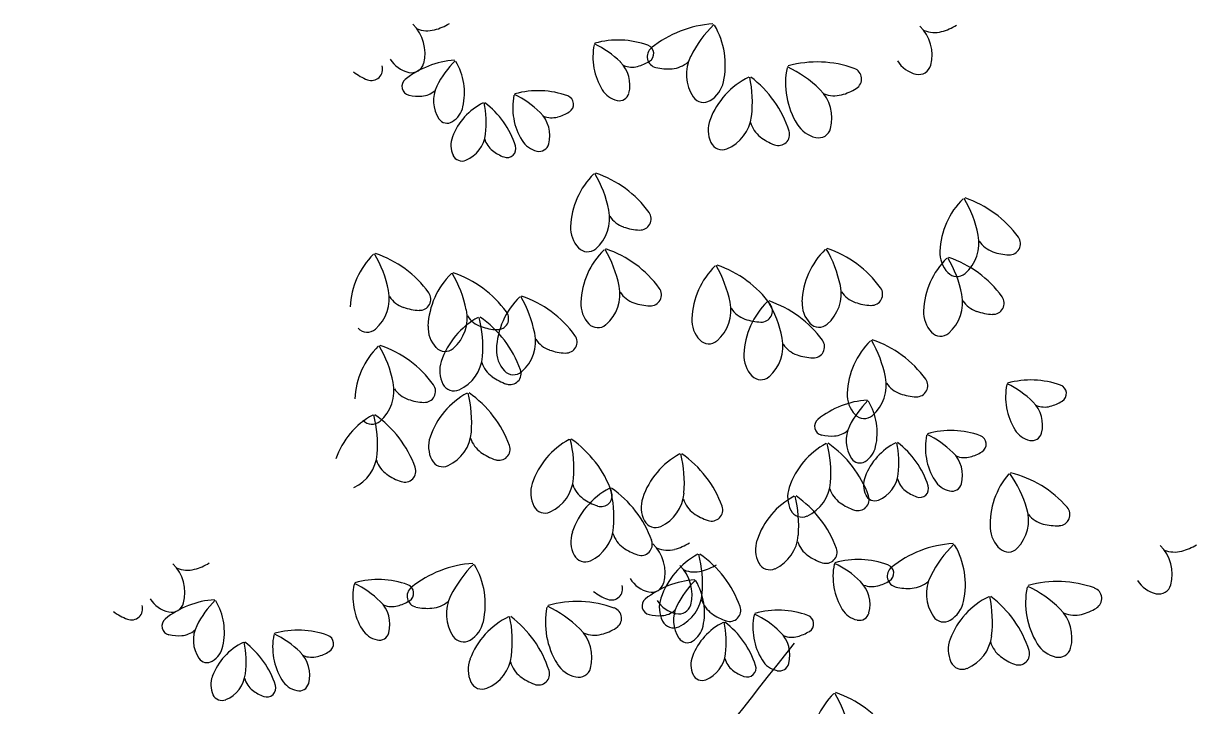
# Model space of a CAD drawing. Header units: millimetres. Extents: x 87938 to 265635, y 330093 to 434310.
# Drawn here: x 135537 to 136794, y 389418 to 390151 of the extents above; entities that cross this region are included whole.
import ezdxf

# ---------------------------------------------------------------- set-up
doc = ezdxf.new("R2010")
doc.units = ezdxf.units.MM

# ---------------------------------------------------------------- blocks, each defined once
blk = doc.blocks.new('A$C375B4AEE')
for centre, radius, start, end in [((7452.7, 8595.4), 43.4, 345.1277, 45.5062), ((7498.7, 8649), 29.6, 247.9291, 284.7688), ((7491.3, 8677.3), 58.9, 284.7688, 301.656), ((7812.3, 8509.7), 117.2, 93.6396, 128.9153), ((7894.5, 8535.4), 126.8, 134.427, 153.5598), ((7734.4, 8582.8), 83.7, 347.348, 30.4957), ((7996.4, 8593.5), 43.4, 345.1277, 45.5062), ((8042.5, 8647.1), 29.6, 247.9291, 284.7688), ((8035, 8675.4), 58.9, 284.7688, 301.656), ((7743, 8591.2), 66.9, 168.5702, 211.718), ((7634.4, 8513.5), 101.5, 45.5062, 64.6389), ((7703.2, 8515.6), 93.8, 70.1506, 105.4264), ((7731.8, 8594.8), 9.54, 301.221, 70.1506), ((7746.2, 8591.6), 11.9, 128.9154, 257.845), ((7819.7, 8572.6), 43.4, 153.5598, 213.9383), ((7438.7, 8578), 11.9, 248.7823, 17.7116), ((7485.8, 8605.7), 31.8, 211.718, 257.1334), ((7533.8, 8494.1), 93.8, 93.6396, 128.9153), ((7481.7, 8587.7), 13.3, 257.1334, 345.1277), ((7599.6, 8514.7), 101.5, 134.427, 153.5598), ((7471.5, 8552.6), 66.9, 347.348, 30.4958), ((7681.1, 8561.2), 34.7, 345.1277, 45.5062), ((7718, 8604.1), 23.7, 247.9291, 284.7688), ((7712, 8626.7), 47.1, 284.7688, 301.656), ((7756.5, 8637.4), 58.9, 257.41, 274.2972), ((7758.7, 8608.2), 29.6, 274.2972, 311.1369), ((7966.3, 8563.2), 83.7, 168.5702, 211.718), ((7830.5, 8466.1), 126.8, 45.5062, 64.6389), ((7916.6, 8468.7), 117.2, 70.1507, 105.4264), ((7952.3, 8567.7), 11.9, 301.2211, 70.1507), ((8029.6, 8603.8), 31.8, 211.718, 257.1334), ((8025.5, 8585.8), 13.3, 257.1334, 345.1277), ((7455.3, 8621.9), 58.9, 232.3299, 249.2171), ((7480.9, 8559.7), 9.54, 128.9155, 257.8449), ((7880, 8494.4), 83.7, 116.1314, 159.2791), ((7720.3, 8542.9), 126.8, 353.0673, 12.2001), ((7774.8, 8476.2), 117.2, 17.7118, 52.9875), ((7490.9, 8572.9), 23.7, 274.2972, 311.1369), ((7539.8, 8544.4), 34.7, 153.5598, 213.9384), ((7617.3, 8461.3), 93.8, 70.1506, 105.4264), ((7707.7, 8569.4), 25.4, 211.7179, 257.1334), ((7785.1, 8571.4), 31.8, 301.9326, 347.348), ((7889, 8525.6), 43.4, 345.1277, 45.5062), ((7927.6, 8607.6), 58.9, 284.7688, 301.656), ((7489.2, 8596.3), 47.1, 257.41, 274.2972), ((7588, 8481.9), 66.9, 116.1314, 159.2792), ((7460.2, 8520.7), 101.5, 353.0673, 12.2001), ((7503.8, 8467.3), 93.8, 17.7118, 52.9875), ((7657, 8536.9), 66.9, 168.5702, 211.718), ((7548.4, 8459.3), 101.5, 45.5062, 64.6389), ((7645.9, 8540.5), 9.54, 301.221, 70.1506), ((7704.4, 8555), 10.7, 257.1334, 345.1275), ((7794.8, 8555.8), 13.3, 213.9383, 301.9325), ((7935.1, 8579.3), 29.6, 247.9291, 284.7688), ((7512, 8543.5), 25.4, 301.9326, 347.3479), ((7595.2, 8506.9), 34.7, 345.1277, 45.5062), ((7626.1, 8572.5), 47.1, 284.7688, 301.656), ((7519.8, 8531), 10.7, 213.9382, 301.9326), ((7632.1, 8549.8), 23.7, 247.9291, 284.7688), ((7831.5, 8512.8), 31.8, 159.2791, 204.6946), ((7803.1, 8532.8), 43.4, 292.6888, 353.0673), ((7873.7, 8529), 29.6, 195.4903, 232.3299), ((7922.2, 8535.9), 31.8, 211.718, 257.1334), ((7549.2, 8496.6), 25.4, 159.2791, 204.6945), ((7526.5, 8512.6), 34.7, 292.6889, 353.0673), ((7583, 8509.6), 23.7, 195.4903, 232.33), ((7891.6, 8552.2), 58.9, 232.3299, 249.2171), ((7875.1, 8508.2), 11.9, 248.7822, 17.7116), ((7918.1, 8517.9), 13.3, 257.1334, 345.1277), ((7597.3, 8528.1), 47.1, 232.3299, 249.2171), ((7584, 8493), 9.54, 248.7821, 17.7116), ((7621.7, 8515.1), 25.4, 211.7179, 257.1334), ((7618.4, 8500.7), 10.7, 257.1334, 345.1275), ((7814.7, 8505.1), 13.3, 204.6945, 292.6888), ((7535.8, 8490.4), 10.7, 204.6944, 292.6889), ((7735.7, 8406), 83.7, 134.4245, 177.5723), ((7568.9, 8401.9), 126.8, 11.3604, 30.4932), ((7641.5, 8355.7), 117.2, 36.0049, 71.2807), ((8037.5, 8329.1), 117.2, 36.0049, 71.2807), ((8131.7, 8379.5), 83.7, 134.4245, 177.5723), ((7964.9, 8375.3), 126.8, 11.3604, 30.4932), ((7650.7, 8418.3), 43.4, 310.982, 11.3604), ((7718.9, 8436.9), 29.6, 213.7834, 250.6231), ((7726.7, 8417.6), 11.9, 267.0753, 36.0051), ((7683.9, 8408.2), 31.8, 177.5723, 222.9878), ((7728.6, 8464.5), 58.9, 250.6231, 267.5103), ((8046.7, 8391.8), 43.4, 310.9819, 11.3604), ((8114.9, 8410.3), 29.6, 213.7834, 250.6231), ((8122.7, 8391), 11.9, 267.0755, 36.0051), ((7499.5, 8319.9), 83.7, 134.4245, 177.5723), ((7332.6, 8315.8), 126.8, 11.3604, 30.4932), ((7405.3, 8269.6), 117.2, 36.0049, 71.2807), ((7670.4, 8395.7), 13.3, 222.9877, 310.9819), ((7746.7, 8324.7), 83.7, 134.4245, 177.5723), ((7579.9, 8320.6), 126.8, 11.3604, 30.4932), ((7652.5, 8274.4), 117.2, 36.0049, 71.2807), ((7983.9, 8325.2), 83.7, 134.4245, 177.5723), ((7817.1, 8321.1), 126.8, 11.3604, 30.4932), ((7889.7, 8274.9), 117.2, 36.0049, 71.2807), ((8079.9, 8381.7), 31.8, 177.5723, 222.9878), ((8124.6, 8437.9), 58.9, 250.6231, 267.5103), ((7865.8, 8307.4), 83.7, 134.4245, 177.5723), ((7698.9, 8303.2), 126.8, 11.3604, 30.4932), ((7771.6, 8257), 117.2, 36.0049, 71.2807), ((8114.2, 8315.6), 83.7, 134.4245, 177.5723), ((7947.4, 8311.5), 126.8, 11.3604, 30.4932), ((8020, 8265.3), 117.2, 36.0049, 71.2807), ((7582.9, 8299.2), 83.7, 134.4245, 177.5723), ((7416, 8295.1), 126.8, 11.3604, 30.4932), ((7488.7, 8248.9), 117.2, 36.0049, 71.2807), ((8066.4, 8369.1), 13.3, 222.9877, 310.982), ((7414.4, 8332.2), 43.4, 310.9819, 11.3604), ((7661.7, 8337), 43.4, 310.982, 11.3604), ((7737.7, 8336.3), 11.9, 267.0753, 36.0051), ((7898.9, 8337.5), 43.4, 310.9819, 11.3604), ((7967.1, 8356), 29.6, 213.7834, 250.6231), ((7974.9, 8336.8), 11.9, 267.0755, 36.0051), ((7482.7, 8350.7), 29.6, 213.7834, 250.6231), ((7490.4, 8331.5), 11.9, 267.0754, 36.005), ((7656.2, 8274.2), 83.7, 134.4245, 177.5723), ((7489.4, 8270), 126.8, 11.3604, 30.4932), ((7562, 8223.8), 117.2, 36.0049, 71.2807), ((7694.9, 8326.9), 31.8, 177.5723, 222.9878), ((7729.9, 8355.5), 29.6, 213.7834, 250.6231), ((7739.7, 8383.2), 58.9, 250.6231, 267.5103), ((7780.7, 8319.7), 43.4, 310.982, 11.3604), ((7921.6, 8268.9), 83.7, 134.4245, 177.5723), ((7754.8, 8264.8), 126.8, 11.3604, 30.4932), ((7827.4, 8218.6), 117.2, 36.0049, 71.2807), ((7932.1, 8327.4), 31.8, 177.5723, 222.9878), ((7976.8, 8383.7), 58.9, 250.6231, 267.5103), ((8029.2, 8327.9), 43.4, 310.9819, 11.3604), ((8097.4, 8346.4), 29.6, 213.7834, 250.6231), ((8105.2, 8327.2), 11.9, 267.0755, 36.0051), ((7492.4, 8378.4), 58.9, 250.6231, 267.5103), ((7497.9, 8311.5), 43.4, 310.9819, 11.3604), ((7573.9, 8310.8), 11.9, 267.0753, 36.0051), ((7849, 8338.2), 29.6, 213.7834, 250.6231), ((7856.7, 8318.9), 11.9, 267.0755, 36.0051), ((8062.4, 8317.8), 31.8, 177.5723, 222.9878), ((8107.1, 8374.1), 58.9, 250.6231, 267.5103), ((7531.1, 8301.4), 31.8, 177.5723, 222.9877), ((7592.8, 8238.3), 83.7, 118.3446, 161.4923), ((7566.1, 8330), 29.6, 213.7834, 250.6231), ((7431.3, 8280.5), 126.8, 355.2805, 14.4133), ((7488.3, 8216), 117.2, 19.925, 55.2007), ((7575.8, 8357.7), 58.9, 250.6231, 267.5103), ((7681.4, 8314.3), 13.3, 222.9877, 310.9819), ((7813.9, 8309.5), 31.8, 177.5723, 222.9878), ((7858.7, 8365.8), 58.9, 250.6231, 267.5103), ((7918.6, 8314.8), 13.3, 222.9877, 310.982), ((7434.1, 8309.5), 13.3, 222.9876, 310.9819), ((7571.2, 8286.5), 43.4, 310.982, 11.3604), ((7647.2, 8285.7), 11.9, 267.0753, 36.0051), ((7836.6, 8281.2), 43.4, 310.9819, 11.3604), ((8048.9, 8305.2), 13.3, 222.9877, 310.982), ((7504.6, 8221.2), 83.7, 134.4245, 177.5723), ((7337.7, 8217.1), 126.8, 11.3604, 30.4932), ((7410.4, 8170.9), 117.2, 36.0049, 71.2807), ((7517.6, 8288.8), 13.3, 222.9876, 310.9819), ((7604.4, 8276.4), 31.8, 177.5723, 222.9878), ((7639.4, 8305), 29.6, 213.7834, 250.6231), ((7649.1, 8332.6), 58.9, 250.6231, 267.5103), ((7800.4, 8297), 13.3, 222.9877, 310.9819), ((7904.8, 8299.7), 29.6, 213.7834, 250.6231), ((7912.6, 8280.5), 11.9, 267.0755, 36.0051), ((8032.4, 8227.2), 83.7, 134.4245, 177.5723), ((7865.5, 8223.1), 126.8, 11.3604, 30.4932), ((7938.1, 8176.9), 117.2, 36.0049, 71.2807), ((7543.6, 8254.7), 31.8, 161.4923, 206.9078), ((7514.5, 8273.7), 43.4, 294.902, 355.2805), ((7869.8, 8271.1), 31.8, 177.5723, 222.9878), ((7914.5, 8327.4), 58.9, 250.6231, 267.5103), ((7585.2, 8272.6), 29.6, 197.7034, 234.5432), ((7590.9, 8263.8), 13.3, 222.9877, 310.9819), ((7587.3, 8251.9), 11.9, 250.9954, 19.9249), ((7419.5, 8233.5), 43.4, 310.9819, 11.3604), ((7495.5, 8232.8), 11.9, 267.0754, 36.005), ((7527.1, 8246.4), 13.3, 206.9077, 294.902), ((7602.2, 8296.4), 58.9, 234.5431, 251.4304), ((7856.3, 8258.5), 13.3, 222.9877, 310.982), ((7947.3, 8239.5), 43.4, 310.9819, 11.3604), ((8015.5, 8258), 29.6, 213.7834, 250.6231), ((8023.3, 8238.8), 11.9, 267.0755, 36.0051), ((8185.5, 8226.8), 66.9, 168.5702, 211.718), ((8076.8, 8149.1), 101.5, 45.5062, 64.6389), ((8145.7, 8151.1), 93.8, 70.1507, 105.4264), ((8174.3, 8230.4), 9.54, 301.2212, 70.1508), ((7487.8, 8252), 29.6, 213.7834, 250.6231), ((7580.9, 8157.1), 83.7, 118.3446, 161.4923), ((7419.4, 8199.3), 126.8, 355.2805, 14.4133), ((7476.4, 8134.8), 117.2, 19.925, 55.2007), ((7980.5, 8229.4), 31.8, 177.5723, 222.9878), ((8025.3, 8285.7), 58.9, 250.6231, 267.5103), ((7497.5, 8279.7), 58.9, 250.6231, 267.5103), ((7976.3, 8129.7), 93.8, 93.6396, 128.9154), ((8042.1, 8150.3), 101.5, 134.427, 153.5598), ((7914, 8188.2), 66.9, 347.348, 30.4958), ((8123.6, 8196.7), 34.7, 345.1277, 45.5062), ((8160.5, 8239.6), 23.7, 247.9292, 284.7688), ((8154.5, 8262.3), 47.1, 284.7688, 301.656), ((7479.9, 8133.6), 83.7, 118.3446, 161.4923), ((7439.2, 8210.8), 13.3, 222.9876, 310.9819), ((7318.4, 8175.8), 126.8, 355.2805, 14.4133), ((7375.4, 8111.3), 117.2, 19.925, 55.2007), ((7923.4, 8195.2), 9.54, 128.9153, 257.8448), ((7967, 8216.8), 13.3, 222.9877, 310.982), ((7502.6, 8192.5), 43.4, 294.902, 355.2805), ((7933.4, 8208.5), 23.7, 274.2972, 311.1369), ((7982.3, 8180), 34.7, 153.5598, 213.9383), ((8059.7, 8096.9), 93.8, 70.1507, 105.4264), ((8150.1, 8204.9), 25.4, 211.718, 257.1334), ((7531.7, 8173.6), 31.8, 161.4923, 206.9078), ((7573.2, 8191.4), 29.6, 197.7034, 234.5432), ((7690.4, 8107.4), 83.7, 118.3446, 161.4923), ((7529, 8149.7), 126.8, 355.2805, 14.4133), ((7586, 8085.2), 117.2, 19.925, 55.2007), ((7965.9, 8103.1), 83.7, 118.3446, 161.4923), ((7931.7, 8231.9), 47.1, 257.41, 274.2972), ((7804.5, 8145.3), 126.8, 355.2805, 14.4133), ((7861.5, 8080.8), 117.2, 19.925, 55.2007), ((8030.5, 8117.5), 66.9, 116.1314, 159.2792), ((7902.7, 8156.2), 101.5, 353.0673, 12.2001), ((7946.3, 8102.9), 93.8, 17.7117, 52.9875), ((8099.5, 8172.5), 66.9, 168.5702, 211.718), ((7990.9, 8094.8), 101.5, 45.5062, 64.6389), ((8088.3, 8176.1), 9.54, 301.2212, 70.1508), ((8146.9, 8190.6), 10.7, 257.1336, 345.1276), ((7401.6, 8169), 43.4, 294.902, 355.2805), ((7590.2, 8215.2), 58.9, 234.5431, 251.4304), ((7575.4, 8170.7), 11.9, 250.9954, 19.9249), ((7808.9, 8091.9), 83.7, 118.3446, 161.4923), ((7647.4, 8134.1), 126.8, 355.2805, 14.4133), ((7704.4, 8069.6), 117.2, 19.925, 55.2007), ((7954.5, 8179.1), 25.4, 301.9326, 347.3479), ((8037.7, 8142.5), 34.7, 345.1277, 45.5062), ((8074.6, 8185.4), 23.7, 247.9292, 284.7688), ((8068.6, 8208), 47.1, 284.7688, 301.656), ((7472.3, 8167.8), 29.6, 197.7034, 234.5432), ((7474.4, 8147.2), 11.9, 250.9953, 19.9249), ((7515.2, 8165.2), 13.3, 206.9077, 294.902), ((7962.3, 8166.6), 10.7, 213.9381, 301.9324), ((7489.3, 8191.7), 58.9, 234.5431, 251.4304), ((7612.1, 8142.8), 43.4, 294.902, 355.2805), ((7991.7, 8132.2), 25.4, 159.2791, 204.6945), ((7969, 8148.2), 34.7, 292.6888, 353.0673), ((8025.5, 8145.1), 23.7, 195.4903, 232.3299), ((8185.7, 8089.9), 83.7, 139.5158, 182.6636), ((8019.9, 8070.9), 126.8, 16.4517, 35.5845), ((8096.3, 8031.4), 117.2, 41.0962, 76.3719), ((7641.2, 8123.9), 31.8, 161.4923, 206.9078), ((7733.4, 8055), 83.7, 118.3446, 161.4923), ((7682.8, 8141.7), 29.6, 197.7034, 234.5432), ((7571.9, 8097.3), 126.8, 355.2805, 14.4133), ((7629, 8032.8), 117.2, 19.925, 55.2007), ((7916.7, 8119.5), 31.8, 161.4923, 206.9078), ((7887.6, 8138.4), 43.4, 294.902, 355.2805), ((7958.3, 8137.3), 29.6, 197.7034, 234.5431), ((8039.8, 8163.7), 47.1, 232.33, 249.2172), ((8026.5, 8128.5), 9.54, 248.7821, 17.7116), ((8064.2, 8150.7), 25.4, 211.718, 257.1334), ((8060.9, 8136.3), 10.7, 257.1336, 345.1276), ((7699.8, 8165.6), 58.9, 234.5431, 251.4304), ((7684.9, 8121), 11.9, 250.9954, 19.9249), ((7759.7, 8108.3), 31.8, 161.4923, 206.9078), ((7730.6, 8127.2), 43.4, 294.902, 355.2805), ((7801.3, 8126.1), 29.6, 197.7034, 234.5432), ((7931.5, 8046.6), 83.7, 118.3446, 161.4923), ((7770, 8088.8), 126.8, 355.2805, 14.4133), ((7827, 8024.3), 117.2, 19.925, 55.2007), ((7975.3, 8161.2), 58.9, 234.5431, 251.4304), ((7960.4, 8116.7), 11.9, 250.9954, 19.925), ((7978.3, 8126), 10.7, 204.6944, 292.6889), ((7624.8, 8115.5), 13.3, 206.9077, 294.902), ((7818.3, 8150), 58.9, 234.5431, 251.4304), ((7803.4, 8105.5), 11.9, 250.9954, 19.9249), ((7900.3, 8111.2), 13.3, 206.9076, 294.9022), ((8099.9, 8094.6), 43.4, 316.0732, 16.4517), ((8166.2, 8119.1), 29.6, 218.8746, 255.7143), ((8175.7, 8100.6), 11.9, 272.1665, 41.0962), ((7743.2, 8100), 13.3, 206.9077, 294.902), ((8173.5, 8147.5), 58.9, 255.7144, 272.6015), ((7684.2, 8071.5), 31.8, 161.4923, 206.9078), ((7655.1, 8090.4), 43.4, 294.902, 355.2805), ((7725.8, 8089.3), 29.6, 197.7034, 234.5432), ((7853.1, 8081.9), 43.4, 294.902, 355.2805), ((8133.9, 8087.4), 31.8, 182.6635, 228.079), ((7742.8, 8113.2), 58.9, 234.5431, 251.4304), ((7727.9, 8068.6), 11.9, 250.9954, 19.9249), ((7710.1, 8038.3), 43.4, 345.1277, 45.5062), ((7756.1, 8091.9), 29.6, 247.9291, 284.7688), ((7748.7, 8120.3), 58.9, 284.7688, 301.656), ((7882.2, 8063), 31.8, 161.4923, 206.9078), ((7923.8, 8080.8), 29.6, 197.7034, 234.5431), ((7926, 8060.2), 11.9, 250.9954, 19.925), ((8069.7, 7952.6), 117.2, 93.6396, 128.9153), ((8151.9, 7978.3), 126.8, 134.427, 153.5598), ((7991.8, 8025.7), 83.7, 347.348, 30.4957), ((8121.6, 8073.7), 13.3, 228.0789, 316.0734), ((8253.9, 8036.4), 43.4, 345.1277, 45.5062), ((8299.9, 8090), 29.6, 247.9291, 284.7688), ((8292.5, 8118.4), 58.9, 284.7688, 301.656), ((7667.8, 8063.1), 13.3, 206.9077, 294.902), ((7828.3, 7984.3), 83.7, 118.3446, 161.4924), ((7666.8, 8026.5), 126.8, 355.2805, 14.4133), ((7723.8, 7962), 117.2, 19.925, 55.2007), ((7940.8, 8104.7), 58.9, 234.5431, 251.4304), ((7960.6, 7958.5), 93.8, 70.1506, 105.4264), ((7195.3, 8016.9), 43.4, 345.1277, 45.5062), ((7241.3, 8070.5), 29.6, 247.9291, 284.7688), ((7233.9, 8098.8), 58.9, 284.7688, 301.656), ((7554.9, 7931.2), 117.2, 93.6396, 128.9153), ((7637.1, 7956.9), 126.8, 134.427, 153.5598), ((7477, 8004.3), 83.7, 347.348, 30.4957), ((7739, 8015), 43.4, 345.1277, 45.5062), ((7785.1, 8068.6), 29.6, 247.9291, 284.7688), ((7777.6, 8096.9), 58.9, 284.7688, 301.656), ((7865.8, 8054.7), 13.3, 206.9076, 294.9022), ((8000.4, 8034.1), 66.9, 168.5702, 211.718), ((7891.8, 7956.5), 101.5, 45.5062, 64.6389), ((8003.6, 8034.5), 11.9, 128.9154, 257.845), ((7989.2, 8037.7), 9.54, 301.221, 70.1506), ((7485.6, 8012.7), 66.9, 168.5702, 211.718), ((7376.9, 7935), 101.5, 45.5062, 64.6389), ((7445.8, 7937.1), 93.8, 70.1506, 105.4264), ((7474.4, 8016.3), 9.54, 301.221, 70.1506), ((7743.2, 8048.6), 31.8, 211.718, 257.1334), ((7791.2, 7937), 93.8, 93.6396, 128.9153), ((7739.1, 8030.6), 13.3, 257.1334, 345.1277), ((7857, 7957.6), 101.5, 134.427, 153.5598), ((7728.9, 7995.5), 66.9, 347.348, 30.4958), ((7938.6, 8004.1), 34.7, 345.1277, 45.5062), ((7975.4, 8047), 23.7, 247.9291, 284.7688), ((7969.4, 8069.6), 47.1, 284.7688, 301.656), ((8016.1, 8051.1), 29.6, 274.2972, 311.1369), ((8077.2, 8015.5), 43.4, 153.5598, 213.9383), ((8174, 7911.6), 117.2, 70.1507, 105.4264), ((8287, 8046.7), 31.8, 211.718, 257.1334), ((8282.9, 8028.7), 13.3, 257.1334, 345.1277), ((7488.8, 8013.1), 11.9, 128.9154, 257.845), ((7562.3, 7994), 43.4, 153.5598, 213.9383), ((7712.7, 8064.8), 58.9, 232.3299, 249.2171), ((7696.1, 8020.9), 11.9, 248.7823, 17.7116), ((7750, 8019.7), 43.4, 294.902, 355.2805), ((8013.9, 8080.3), 58.9, 257.41, 274.2972), ((8137.4, 7937.3), 83.7, 116.1314, 159.2791), ((7977.7, 7985.8), 126.8, 353.0673, 12.2001), ((8032.2, 7919.1), 117.2, 17.7118, 52.9875), ((8223.7, 8006.1), 83.7, 168.5702, 211.718), ((8088, 7909), 126.8, 45.5062, 64.6389), ((8209.8, 8010.6), 11.9, 301.2211, 70.1507), ((7181.3, 7999.5), 11.9, 248.7823, 17.7116), ((7228.4, 8027.1), 31.8, 211.718, 257.1334), ((7276.4, 7915.6), 93.8, 93.6396, 128.9153), ((7224.3, 8009.2), 13.3, 257.1334, 345.1277), ((7342.2, 7936.2), 101.5, 134.427, 153.5598), ((7214.1, 7974.1), 66.9, 347.348, 30.4958), ((7423.7, 7982.7), 34.7, 345.1277, 45.5062), ((7460.6, 8025.6), 23.7, 247.9291, 284.7688), ((7454.6, 8048.2), 47.1, 284.7688, 301.656), ((7499.1, 8058.9), 58.9, 257.41, 274.2972), ((7501.3, 8029.7), 29.6, 274.2972, 311.1369), ((7708.9, 7984.7), 83.7, 168.5702, 211.718), ((7573.1, 7887.6), 126.8, 45.5062, 64.6389), ((7659.2, 7890.1), 117.2, 70.1507, 105.4264), ((7694.9, 7989.2), 11.9, 301.2211, 70.1507), ((7738.3, 8002.6), 9.54, 128.9155, 257.8449), ((7772.2, 8025.3), 31.8, 211.718, 257.1334), ((7779.1, 8000.8), 31.8, 161.4924, 206.9078), ((7797.2, 7987.3), 34.7, 153.5598, 213.9384), ((7768.1, 8007.3), 13.3, 257.1334, 345.1277), ((7820.7, 8018.6), 29.6, 197.7034, 234.5431), ((7822.8, 7997.9), 11.9, 250.9954, 19.9249), ((8042.5, 8014.4), 31.8, 301.9326, 347.348), ((8185, 8050.5), 58.9, 284.7688, 301.656), ((7197.9, 8043.4), 58.9, 232.3299, 249.2171), ((7223.5, 7981.1), 9.54, 128.9155, 257.8449), ((7622.6, 7915.9), 83.7, 116.1314, 159.2791), ((7462.9, 7964.4), 126.8, 353.0673, 12.2001), ((7517.4, 7897.7), 117.2, 17.7118, 52.9875), ((7746.6, 8039.2), 47.1, 257.41, 274.2972), ((7748.4, 8015.8), 23.7, 274.2972, 311.1369), ((7837.7, 8042.4), 58.9, 234.5431, 251.4303), ((7914.5, 7979.8), 66.9, 168.5702, 211.718), ((7805.8, 7902.2), 101.5, 45.5062, 64.6389), ((7874.7, 7904.2), 93.8, 70.1506, 105.4264), ((7903.3, 7983.4), 9.54, 301.221, 70.1506), ((7965.1, 8012.3), 25.4, 211.7179, 257.1334), ((7961.8, 7997.9), 10.7, 257.1334, 345.1275), ((8052.2, 7998.7), 13.3, 213.9383, 301.9325), ((8146.4, 7968.6), 43.4, 345.1277, 45.5062), ((8192.5, 8022.2), 29.6, 247.9291, 284.7688), ((7233.5, 7994.4), 23.7, 274.2972, 311.1369), ((7282.4, 7965.9), 34.7, 153.5598, 213.9384), ((7359.9, 7882.8), 93.8, 70.1506, 105.4264), ((7450.3, 7990.9), 25.4, 211.7179, 257.1334), ((7527.7, 7992.9), 31.8, 301.9326, 347.348), ((7631.6, 7947.1), 43.4, 345.1277, 45.5062), ((7670.2, 8029.1), 58.9, 284.7688, 301.656), ((7762.6, 7992.4), 13.3, 206.9079, 294.9019), ((7845.4, 7924.8), 66.9, 116.1314, 159.2792), ((7769.5, 7986.4), 25.4, 301.9326, 347.3479), ((7717.6, 7963.6), 101.5, 353.0673, 12.2001), ((7761.2, 7910.3), 93.8, 17.7118, 52.9875), ((7883.5, 8015.4), 47.1, 284.7688, 301.656), ((7231.8, 8017.8), 47.1, 257.41, 274.2972), ((7330.6, 7903.4), 66.9, 116.1314, 159.2792), ((7202.8, 7942.2), 101.5, 353.0673, 12.2001), ((7246.4, 7888.8), 93.8, 17.7118, 52.9875), ((7399.6, 7958.4), 66.9, 168.5702, 211.718), ((7291, 7880.8), 101.5, 45.5062, 64.6389), ((7388.5, 7962), 9.54, 301.221, 70.1506), ((7447, 7976.5), 10.7, 257.1334, 345.1275), ((7537.4, 7977.3), 13.3, 213.9383, 301.9325), ((7677.7, 8000.8), 29.6, 247.9291, 284.7688), ((7777.3, 7973.9), 10.7, 213.9382, 301.9326), ((7852.6, 7949.8), 34.7, 345.1277, 45.5062), ((7889.5, 7992.7), 23.7, 247.9291, 284.7688), ((8088.9, 7955.7), 31.8, 159.2791, 204.6946), ((8060.6, 7975.7), 43.4, 292.6888, 353.0673), ((8131.1, 7971.9), 29.6, 195.4903, 232.3299), ((8179.6, 7978.8), 31.8, 211.718, 257.1334), ((7254.6, 7965), 25.4, 301.9326, 347.3479), ((7337.8, 7928.4), 34.7, 345.1277, 45.5062), ((7368.7, 7993.9), 47.1, 284.7688, 301.656), ((7783.9, 7955.5), 34.7, 292.6889, 353.0673), ((8132.5, 7951.2), 11.9, 248.7822, 17.7116), ((8175.5, 7960.8), 13.3, 257.1334, 345.1277), ((7262.4, 7952.5), 10.7, 213.9382, 301.9326), ((7374.7, 7971.3), 23.7, 247.9291, 284.7688), ((7574.1, 7934.3), 31.8, 159.2791, 204.6946), ((7545.7, 7954.3), 43.4, 292.6888, 353.0673), ((7616.3, 7950.5), 29.6, 195.4903, 232.3299), ((7664.8, 7957.4), 31.8, 211.718, 257.1334), ((7806.6, 7939.5), 25.4, 159.2791, 204.6945), ((7840.4, 7952.5), 23.7, 195.4903, 232.33), ((7841.5, 7935.9), 9.54, 248.7821, 17.7116), ((7879.1, 7958), 25.4, 211.7179, 257.1334), ((7875.9, 7943.6), 10.7, 257.1334, 345.1275), ((8072.1, 7948), 13.3, 204.6945, 292.6888), ((8149.1, 7995.1), 58.9, 232.3299, 249.2171), ((7291.8, 7918.1), 25.4, 159.2791, 204.6945), ((7269.1, 7934.1), 34.7, 292.6889, 353.0673), ((7325.6, 7931), 23.7, 195.4903, 232.33), ((7634.2, 7973.7), 58.9, 232.3299, 249.2171), ((7617.7, 7929.7), 11.9, 248.7822, 17.7116), ((7660.7, 7939.4), 13.3, 257.1334, 345.1277), ((7793.2, 7933.4), 10.7, 204.6944, 292.6889), ((7854.7, 7971), 47.1, 232.3299, 249.2171), ((7339.9, 7949.6), 47.1, 232.3299, 249.2171), ((7326.6, 7914.5), 9.54, 248.7821, 17.7116), ((7364.3, 7936.6), 25.4, 211.7179, 257.1334), ((7361, 7922.2), 10.7, 257.1334, 345.1275), ((7557.3, 7926.6), 13.3, 204.6945, 292.6888), ((7278.4, 7911.9), 10.7, 204.6944, 292.6889), ((7993.1, 7849), 83.7, 134.4245, 177.5723), ((7826.3, 7844.8), 126.8, 11.3604, 30.4932), ((7898.9, 7798.6), 117.2, 36.0049, 71.2807)]:
    blk.add_arc(centre, radius, start, end)
blk.add_spline([(7891.9, 7962.6), (7601.2, 7580.4), (7341, 7305.3), (7111.4, 7183), (7065.5, 6999.5)], degree=3)

msp = doc.modelspace()

# ---------------------------------------------------------------- block references
msp.add_blockref('A$C375B4AEE', (128471, 381523.4))

doc.saveas('drawing.dxf')
